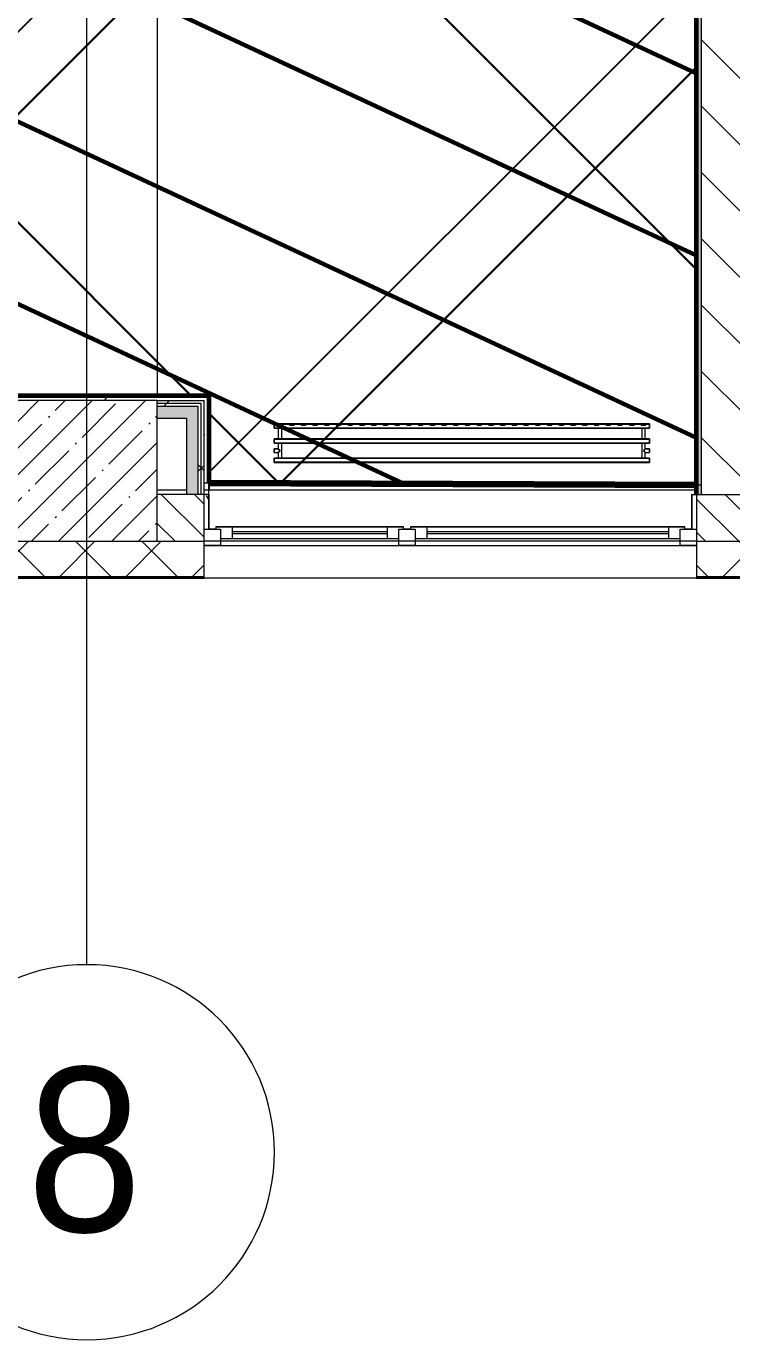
# Model space of a CAD drawing. Header units: millimetres. Extents: x -164500 to 426394, y -23753 to 102118.
# Drawn here: x 170724 to 173732, y -3507 to 2096 of the extents above; entities that cross this region are included whole.
import ezdxf

# ---------------------------------------------------------------- set-up
doc = ezdxf.new("R2010")
doc.units = ezdxf.units.MM
for name, color, linetype, lineweight in [('0) шлифовка', 5, 'Continuous', 60), ('1.4) Плинтус ПЛ-4', 6, 'Continuous', 60), ('5.3) Л-7 Линолеум 4 вып', 230, 'Continuous', 30), ('7.7) Плинтус', 222, 'Continuous', 90), ('A-FLOR', 7, 'Continuous', 9), ('A-GLAZ', 7, 'Continuous', 9), ('A-GLAZ-1', 7, 'Continuous', 5), ('A-WALL', 7, 'Continuous', 5), ('I-WALL', 7, 'Continuous', 5), ('S-COLS', 7, 'Continuous', 9), ('S-COLS-1', 7, 'Continuous', 5), ('Оси', 7, 'Continuous', 9), ('Оси-1', 7, 'Continuous', 20)]:
    doc.layers.add(name, color=color, linetype=linetype, lineweight=lineweight)
for name, color, linetype in [('2) защита вин плитк', 6, 'Continuous'), ('3.1) Наливной пол', 3, 'Continuous'), ('3.2.3) Нал-ой пол 4 вып', 3, 'Continuous')]:
    doc.layers.add(name, color=color, linetype=linetype)
for name, color, linetype, lineweight, true_color in [('A-WALL-1', 9, 'Continuous', 5, 0x808080), ('A-WALL-FNSH-1', 9, 'Continuous', 5, 0x808080), ('M-EQPM-1', 7, 'Continuous', 9, 0xb2b2b2)]:
    doc.layers.add(name, color=color, linetype=linetype, lineweight=lineweight, true_color=true_color)
doc.styles.add('Arial', font='arial.ttf', dxfattribs={"width": 0.9, "height": 700})
pattern_1 = [(0, (148772.123, -0.94), (243.84, 60.96), [20.117, -162.763, 20.117, -162.763, -975.36]), (0, (148772.123, -0.94), (243.84, 60.96), [-365.76, 20.117, -345.643, 20.117, -162.763, -426.72]), (0, (148772.123, -0.94), (243.84, 60.96), [-914.4, 20.117, -101.803, 20.117, -284.683]), (120, (148863.563, 29.54), (-174.71291, 180.69163), [20.117, -162.763, 20.117, -162.763, -975.36]), (120, (148863.563, 29.54), (-174.71291, 180.69163), [-365.76, 20.117, -345.643, 20.117, -162.763, -426.72]), (120, (148863.563, 29.54), (-174.71291, 180.69163), [-914.4, 20.117, -101.803, 20.117, -284.683]), (240, (148894.043, 151.46), (-69.12709, -241.65163), [20.117, -162.763, 20.117, -162.763, -975.36]), (240, (148894.043, 151.46), (-69.12709, -241.65163), [-365.76, 20.117, -345.643, 20.117, -162.763, -426.72]), (240, (148894.043, 151.46), (-69.12709, -241.65163), [-914.4, 20.117, -101.803, 20.117, -284.683])]
pattern_2 = [(45, (148772.12, -0.94), (-212.132, 212.132), []), (135, (148772.12, -0.94), (-212.132, -212.132), [])]
pattern_3 = [(45, (148903.1, 14959), (-1347.04, 1347.04), [])]

# ---------------------------------------------------------------- blocks, each defined once
blk = doc.blocks.new('radiator_prado_classic_z_tip_30_po exemplyaru - Classic Z Тип 30-500-V448-Объем проектирования 2 этажа')
at = {"layer": 'M-EQPM-1'}
for p, q in [((0, -64), (0, -82)), ((0, -64), (1600, -64)), ((1600, -64), (0, -64)), ((0, -82), (0, -64)), ((0, -82), (1600, -82)), ((18.5, -82), (0, -82)), ((17.5, -106.5), (0, -106.5)), ((17.5, -106.5), (0, -106.5)), ((0, -121.5), (0, -106.5)), ((0, -106.5), (0, -107.5)), ((0, -107.5), (0, -120.5)), ((0, -107.5), (0, -108.7)), ((0, -108.7), (0, -107.5)), ((0, -107.5), (0, -107.5)), ((0, -108.7), (0, -110.3)), ((0, -110.3), (0, -108.7)), ((0, -110.3), (0, -114)), ((0, -112.1), (0, -110.3)), ((0, -114), (0, -112.1)), ((17.5, -82), (17.5, -106.5)), ((17.5, -82), (17.5, -106.5)), ((17.5, -82), (18.5, -82)), ((18.5, -82), (17.5, -82)), ((17.5, -82), (18.5, -82)), ((23.1, -82), (17.5, -82)), ((18.5, -82), (32.2, -82)), ((32.2, -82), (18.5, -82)), ((18.5, -82), (32.2, -82)), ((26.9, -82), (23.1, -82)), ((28.8, -82), (26.9, -82)), ((30.3, -82), (28.8, -82)), ((32.2, -82), (30.3, -82)), ((32.2, -82), (32.5, -82)), ((32.5, -82), (32.2, -82)), ((32.2, -82), (32.5, -82)), ((32.5, -82), (32.2, -82)), ((1567.8, -82), (32.2, -82)), ((32.5, -146), (32.5, -82)), ((32.5, -146), (32.5, -82)), ((1567.5, -82), (1567.5, -146)), ((1567.5, -82), (1567.5, -146)), ((1567.5, -82), (1567.8, -82)), ((1567.8, -82), (1567.5, -82)), ((1567.5, -82), (1567.8, -82)), ((1567.8, -82), (1567.5, -82)), ((1567.8, -82), (1581.5, -82)), ((1582.5, -82), (1567.8, -82)), ((1567.8, -82), (1581.5, -82)), ((1581.5, -82), (1567.8, -82)), ((1581.5, -82), (1582.5, -82)), ((1581.5, -82), (1582.2, -82)), ((1582.2, -82), (1581.5, -82)), ((1600, -82), (1581.5, -82)), ((1582.2, -82), (1582.5, -82)), ((1582.5, -82), (1582.2, -82)), ((1582.5, -106.5), (1582.5, -82)), ((1582.5, -106.5), (1582.5, -82)), ((1600, -106.5), (1582.5, -106.5)), ((1600, -106.5), (1582.5, -106.5)), ((1600, -82), (1600, -64)), ((1600, -64), (1600, -82)), ((1600, -107.5), (1600, -106.5)), ((1600, -106.5), (1600, -121.5)), ((1600, -107.5), (1600, -106.5)), ((1600, -106.5), (1600, -107.5)), ((1600, -120.5), (1600, -107.5)), ((1600, -120.5), (1600, -107.5)), ((1600, -107.5), (1600, -108.7)), ((1600, -108.7), (1600, -110.3)), ((1600, -110.3), (1600, -112.1)), ((1600, -112.1), (1600, -114)), ((0, -114), (0, -117.8)), ((0, -115.9), (0, -114)), ((0, -117.8), (0, -115.9)), ((0, -117.8), (0, -119.3)), ((0, -120.5), (0, -117.8)), ((0, -119.3), (0, -120.5)), ((0, -120.5), (0, -121.5)), ((0, -120.5), (0, -120.5)), ((0, -121.5), (17.5, -121.5)), ((0, -121.5), (17.5, -121.5)), ((0, -146), (0, -164)), ((1600, -146), (0, -146)), ((0, -146), (18.5, -146)), ((0, -164), (0, -146)), ((0, -164), (1600, -164)), ((17.8, -164), (0, -164)), ((17.5, -121.5), (17.5, -146)), ((17.5, -121.5), (17.5, -146)), ((18.5, -146), (17.5, -146)), ((17.5, -146), (17.8, -146)), ((18.5, -146), (17.5, -146)), ((17.5, -146), (18.5, -146)), ((17.5, -164), (17.5, -210)), ((17.5, -164), (17.5, -210)), ((17.5, -164), (17.8, -164)), ((17.8, -164), (17.5, -164)), ((17.5, -164), (17.8, -164)), ((26.9, -164), (17.5, -164)), ((17.8, -146), (18.5, -146)), ((17.8, -164), (32.2, -164)), ((32.2, -164), (17.8, -164)), ((17.8, -164), (32.2, -164)), ((32.2, -146), (18.5, -146)), ((18.5, -146), (32.2, -146)), ((32.2, -146), (18.5, -146)), ((18.5, -146), (32.5, -146)), ((32.5, -164), (26.9, -164)), ((32.5, -146), (32.2, -146)), ((32.2, -146), (32.5, -146)), ((32.5, -146), (32.2, -146)), ((32.2, -146), (1567.8, -146)), ((32.2, -164), (32.5, -164)), ((32.5, -164), (32.2, -164)), ((32.2, -164), (32.5, -164)), ((1567.8, -164), (32.2, -164)), ((32.5, -210), (32.5, -164)), ((32.5, -210), (32.5, -164)), ((1567.8, -146), (1567.5, -146)), ((1567.5, -146), (1580.3, -146)), ((1567.8, -146), (1567.5, -146)), ((1567.5, -146), (1567.8, -146)), ((1567.5, -164), (1567.5, -210)), ((1567.5, -164), (1567.5, -210)), ((1567.5, -164), (1567.8, -164)), ((1567.8, -164), (1567.5, -164)), ((1567.5, -164), (1567.8, -164)), ((1567.8, -164), (1567.5, -164)), ((1581.5, -146), (1567.8, -146)), ((1581.5, -146), (1567.8, -146)), ((1567.8, -146), (1581.5, -146)), ((1567.8, -164), (1582.2, -164)), ((1582.2, -164), (1567.8, -164)), ((1567.8, -164), (1582.2, -164)), ((1582.2, -164), (1567.8, -164)), ((1580.3, -146), (1582.5, -146)), ((1582.5, -146), (1581.5, -146)), ((1582.5, -146), (1581.5, -146)), ((1581.5, -146), (1582.2, -146)), ((1581.5, -146), (1600, -146)), ((1582.2, -146), (1582.5, -146)), ((1582.2, -164), (1582.5, -164)), ((1582.5, -164), (1582.2, -164)), ((1582.2, -164), (1582.5, -164)), ((1582.5, -164), (1582.2, -164)), ((1600, -164), (1582.2, -164)), ((1582.5, -146), (1582.5, -121.5)), ((1582.5, -121.5), (1600, -121.5)), ((1582.5, -146), (1582.5, -121.5)), ((1582.5, -121.5), (1600, -121.5)), ((1582.5, -210), (1582.5, -164)), ((1582.5, -210), (1582.5, -164)), ((1600, -114), (1600, -115.9)), ((1600, -115.9), (1600, -117.8)), ((1600, -117.8), (1600, -119.3)), ((1600, -119.3), (1600, -120.5)), ((1600, -121.5), (1600, -120.5)), ((1600, -121.5), (1600, -120.5)), ((1600, -120.5), (1600, -121.5)), ((1600, -164), (1600, -146)), ((1600, -146), (1600, -164)), ((1600, -210), (0, -210)), ((0, -210), (0, -228)), ((0, -228), (0, -210)), ((0, -210), (17.8, -210)), ((17.5, -223), (12.5, -228)), ((17.5, -223), (12.5, -228)), ((17.8, -210), (17.5, -210)), ((17.5, -210), (17.8, -210)), ((28.8, -210), (17.5, -210)), ((17.5, -210), (17.8, -210)), ((17.5, -223), (32.5, -223)), ((32.5, -223), (17.5, -223)), ((32.2, -210), (17.8, -210)), ((17.8, -210), (18.5, -210)), ((17.8, -210), (32.2, -210)), ((18.5, -210), (19.7, -210)), ((19.7, -210), (21.2, -210)), ((21.2, -210), (23.1, -210)), ((23.1, -210), (25, -210)), ((25, -210), (26.9, -210)), ((26.9, -210), (32.2, -210)), ((32.5, -210), (28.8, -210)), ((32.5, -210), (32.2, -210)), ((32.2, -210), (32.5, -210)), ((32.2, -210), (32.5, -210)), ((32.2, -210), (1567.8, -210)), ((37.5, -228), (32.5, -223)), ((32.5, -223), (37.5, -228)), ((67.5, -223), (62.5, -228)), ((67.5, -223), (62.5, -228)), ((67.5, -223), (82.5, -223)), ((82.5, -223), (67.5, -223)), ((87.5, -228), (82.5, -223)), ((82.5, -223), (87.5, -228)), ((117.5, -223), (112.5, -228)), ((117.5, -223), (112.5, -228)), ((117.5, -223), (132.5, -223)), ((132.5, -223), (117.5, -223)), ((137.5, -228), (132.5, -223)), ((132.5, -223), (137.5, -228)), ((167.5, -223), (162.5, -228)), ((167.5, -223), (162.5, -228)), ((167.5, -223), (182.5, -223)), ((182.5, -223), (167.5, -223)), ((187.5, -228), (182.5, -223)), ((182.5, -223), (187.5, -228)), ((217.5, -223), (212.5, -228)), ((217.5, -223), (212.5, -228)), ((217.5, -223), (232.5, -223)), ((232.5, -223), (217.5, -223)), ((237.5, -228), (232.5, -223)), ((232.5, -223), (237.5, -228)), ((267.5, -223), (262.5, -228)), ((267.5, -223), (262.5, -228)), ((267.5, -223), (282.5, -223)), ((282.5, -223), (267.5, -223)), ((287.5, -228), (282.5, -223)), ((282.5, -223), (287.5, -228)), ((317.5, -223), (312.5, -228)), ((317.5, -223), (312.5, -228)), ((317.5, -223), (332.5, -223)), ((332.5, -223), (317.5, -223)), ((337.5, -228), (332.5, -223)), ((332.5, -223), (337.5, -228)), ((367.5, -223), (362.5, -228)), ((367.5, -223), (362.5, -228)), ((367.5, -223), (382.5, -223)), ((382.5, -223), (367.5, -223)), ((387.5, -228), (382.5, -223)), ((382.5, -223), (387.5, -228)), ((417.5, -223), (412.5, -228)), ((417.5, -223), (412.5, -228)), ((417.5, -223), (432.5, -223)), ((432.5, -223), (417.5, -223)), ((437.5, -228), (432.5, -223)), ((432.5, -223), (437.5, -228)), ((467.5, -223), (462.5, -228)), ((467.5, -223), (462.5, -228)), ((467.5, -223), (482.5, -223)), ((482.5, -223), (467.5, -223)), ((487.5, -228), (482.5, -223)), ((482.5, -223), (487.5, -228)), ((517.5, -223), (512.5, -228)), ((517.5, -223), (512.5, -228)), ((517.5, -223), (532.5, -223)), ((532.5, -223), (517.5, -223)), ((537.5, -228), (532.5, -223)), ((532.5, -223), (537.5, -228)), ((567.5, -223), (562.5, -228)), ((567.5, -223), (562.5, -228)), ((567.5, -223), (582.5, -223)), ((582.5, -223), (567.5, -223)), ((587.5, -228), (582.5, -223)), ((582.5, -223), (587.5, -228)), ((617.5, -223), (612.5, -228)), ((617.5, -223), (612.5, -228)), ((617.5, -223), (632.5, -223)), ((632.5, -223), (617.5, -223)), ((637.5, -228), (632.5, -223)), ((632.5, -223), (637.5, -228)), ((667.5, -223), (662.5, -228)), ((667.5, -223), (662.5, -228)), ((667.5, -223), (682.5, -223)), ((682.5, -223), (667.5, -223)), ((687.5, -228), (682.5, -223)), ((682.5, -223), (687.5, -228)), ((717.5, -223), (712.5, -228)), ((717.5, -223), (712.5, -228)), ((717.5, -223), (732.5, -223)), ((732.5, -223), (717.5, -223)), ((737.5, -228), (732.5, -223)), ((732.5, -223), (737.5, -228)), ((767.5, -223), (762.5, -228)), ((767.5, -223), (762.5, -228)), ((767.5, -223), (782.5, -223)), ((782.5, -223), (767.5, -223)), ((787.5, -228), (782.5, -223)), ((782.5, -223), (787.5, -228)), ((817.5, -223), (812.5, -228)), ((817.5, -223), (812.5, -228)), ((817.5, -223), (832.5, -223)), ((832.5, -223), (817.5, -223)), ((837.5, -228), (832.5, -223)), ((832.5, -223), (837.5, -228)), ((867.5, -223), (862.5, -228)), ((867.5, -223), (862.5, -228)), ((867.5, -223), (882.5, -223)), ((882.5, -223), (867.5, -223)), ((887.5, -228), (882.5, -223)), ((882.5, -223), (887.5, -228)), ((917.5, -223), (912.5, -228)), ((917.5, -223), (912.5, -228)), ((917.5, -223), (932.5, -223)), ((932.5, -223), (917.5, -223)), ((937.5, -228), (932.5, -223)), ((932.5, -223), (937.5, -228)), ((967.5, -223), (962.5, -228)), ((967.5, -223), (962.5, -228)), ((967.5, -223), (982.5, -223)), ((982.5, -223), (967.5, -223)), ((987.5, -228), (982.5, -223)), ((982.5, -223), (987.5, -228)), ((1017.5, -223), (1012.5, -228)), ((1017.5, -223), (1012.5, -228)), ((1017.5, -223), (1032.5, -223)), ((1032.5, -223), (1017.5, -223)), ((1037.5, -228), (1032.5, -223)), ((1032.5, -223), (1037.5, -228)), ((1067.5, -223), (1062.5, -228)), ((1067.5, -223), (1062.5, -228)), ((1067.5, -223), (1082.5, -223)), ((1082.5, -223), (1067.5, -223)), ((1087.5, -228), (1082.5, -223)), ((1082.5, -223), (1087.5, -228)), ((1117.5, -223), (1112.5, -228)), ((1117.5, -223), (1112.5, -228)), ((1117.5, -223), (1132.5, -223)), ((1132.5, -223), (1117.5, -223)), ((1137.5, -228), (1132.5, -223)), ((1132.5, -223), (1137.5, -228)), ((1167.5, -223), (1162.5, -228)), ((1167.5, -223), (1162.5, -228)), ((1167.5, -223), (1182.5, -223)), ((1182.5, -223), (1167.5, -223)), ((1187.5, -228), (1182.5, -223)), ((1182.5, -223), (1187.5, -228)), ((1217.5, -223), (1212.5, -228)), ((1217.5, -223), (1212.5, -228)), ((1217.5, -223), (1232.5, -223)), ((1232.5, -223), (1217.5, -223)), ((1237.5, -228), (1232.5, -223)), ((1232.5, -223), (1237.5, -228)), ((1267.5, -223), (1262.5, -228)), ((1267.5, -223), (1262.5, -228)), ((1267.5, -223), (1282.5, -223)), ((1282.5, -223), (1267.5, -223)), ((1287.5, -228), (1282.5, -223)), ((1282.5, -223), (1287.5, -228)), ((1317.5, -223), (1312.5, -228)), ((1317.5, -223), (1312.5, -228)), ((1317.5, -223), (1332.5, -223)), ((1332.5, -223), (1317.5, -223)), ((1337.5, -228), (1332.5, -223)), ((1332.5, -223), (1337.5, -228)), ((1367.5, -223), (1362.5, -228)), ((1367.5, -223), (1362.5, -228)), ((1367.5, -223), (1382.5, -223)), ((1382.5, -223), (1367.5, -223)), ((1387.5, -228), (1382.5, -223)), ((1382.5, -223), (1387.5, -228)), ((1417.5, -223), (1412.5, -228)), ((1417.5, -223), (1412.5, -228)), ((1417.5, -223), (1432.5, -223)), ((1432.5, -223), (1417.5, -223)), ((1437.5, -228), (1432.5, -223)), ((1432.5, -223), (1437.5, -228)), ((1467.5, -223), (1462.5, -228)), ((1467.5, -223), (1462.5, -228)), ((1467.5, -223), (1482.5, -223)), ((1482.5, -223), (1467.5, -223)), ((1487.5, -228), (1482.5, -223)), ((1482.5, -223), (1487.5, -228)), ((1517.5, -223), (1512.5, -228)), ((1517.5, -223), (1512.5, -228)), ((1517.5, -223), (1532.5, -223)), ((1532.5, -223), (1517.5, -223)), ((1537.5, -228), (1532.5, -223)), ((1532.5, -223), (1537.5, -228)), ((1567.5, -223), (1562.5, -228)), ((1567.5, -223), (1562.5, -228)), ((1569.7, -210), (1567.5, -210)), ((1567.5, -210), (1567.8, -210)), ((1567.8, -210), (1567.5, -210)), ((1567.5, -210), (1567.8, -210)), ((1567.5, -223), (1582.5, -223)), ((1582.5, -223), (1567.5, -223)), ((1567.8, -210), (1582.2, -210)), ((1582.2, -210), (1567.8, -210)), ((1567.8, -210), (1582.2, -210)), ((1573.1, -210), (1569.7, -210)), ((1575, -210), (1573.1, -210)), ((1576.9, -210), (1575, -210)), ((1580.3, -210), (1576.9, -210)), ((1582.5, -210), (1580.3, -210)), ((1582.2, -210), (1582.5, -210)), ((1582.5, -210), (1582.2, -210)), ((1582.2, -210), (1582.5, -210)), ((1582.2, -210), (1600, -210)), ((1587.5, -228), (1582.5, -223)), ((1582.5, -223), (1587.5, -228)), ((1600, -228), (1600, -210)), ((1600, -210), (1600, -228)), ((0, -228), (1600, -228)), ((12.5, -228), (0, -228)), ((37.5, -228), (12.5, -228)), ((37.5, -228), (12.5, -228)), ((12.5, -228), (37.5, -228)), ((62.5, -228), (37.5, -228)), ((87.5, -228), (62.5, -228)), ((87.5, -228), (62.5, -228)), ((62.5, -228), (87.5, -228)), ((112.5, -228), (87.5, -228)), ((137.5, -228), (112.5, -228)), ((137.5, -228), (112.5, -228)), ((112.5, -228), (137.5, -228)), ((162.5, -228), (137.5, -228)), ((187.5, -228), (162.5, -228)), ((187.5, -228), (162.5, -228)), ((162.5, -228), (187.5, -228)), ((212.5, -228), (187.5, -228)), ((237.5, -228), (212.5, -228)), ((237.5, -228), (212.5, -228)), ((212.5, -228), (237.5, -228)), ((262.5, -228), (237.5, -228)), ((287.5, -228), (262.5, -228)), ((287.5, -228), (262.5, -228)), ((262.5, -228), (287.5, -228)), ((312.5, -228), (287.5, -228)), ((337.5, -228), (312.5, -228)), ((337.5, -228), (312.5, -228)), ((312.5, -228), (337.5, -228)), ((362.5, -228), (337.5, -228)), ((387.5, -228), (362.5, -228)), ((387.5, -228), (362.5, -228)), ((362.5, -228), (387.5, -228)), ((412.5, -228), (387.5, -228)), ((437.5, -228), (412.5, -228)), ((437.5, -228), (412.5, -228)), ((412.5, -228), (437.5, -228)), ((462.5, -228), (437.5, -228)), ((487.5, -228), (462.5, -228)), ((487.5, -228), (462.5, -228)), ((462.5, -228), (487.5, -228)), ((512.5, -228), (487.5, -228)), ((537.5, -228), (512.5, -228)), ((537.5, -228), (512.5, -228)), ((512.5, -228), (537.5, -228)), ((562.5, -228), (537.5, -228)), ((587.5, -228), (562.5, -228)), ((587.5, -228), (562.5, -228)), ((562.5, -228), (587.5, -228)), ((612.5, -228), (587.5, -228)), ((637.5, -228), (612.5, -228)), ((637.5, -228), (612.5, -228)), ((612.5, -228), (637.5, -228)), ((662.5, -228), (637.5, -228)), ((687.5, -228), (662.5, -228)), ((687.5, -228), (662.5, -228)), ((662.5, -228), (687.5, -228)), ((712.5, -228), (687.5, -228)), ((737.5, -228), (712.5, -228)), ((737.5, -228), (712.5, -228)), ((712.5, -228), (737.5, -228)), ((762.5, -228), (737.5, -228)), ((787.5, -228), (762.5, -228)), ((787.5, -228), (762.5, -228)), ((762.5, -228), (787.5, -228)), ((812.5, -228), (787.5, -228)), ((837.5, -228), (812.5, -228)), ((837.5, -228), (812.5, -228)), ((812.5, -228), (837.5, -228)), ((862.5, -228), (837.5, -228)), ((887.5, -228), (862.5, -228)), ((887.5, -228), (862.5, -228)), ((862.5, -228), (887.5, -228)), ((912.5, -228), (887.5, -228)), ((937.5, -228), (912.5, -228)), ((937.5, -228), (912.5, -228)), ((912.5, -228), (937.5, -228)), ((962.5, -228), (937.5, -228)), ((987.5, -228), (962.5, -228)), ((987.5, -228), (962.5, -228)), ((962.5, -228), (987.5, -228)), ((1012.5, -228), (987.5, -228)), ((1037.5, -228), (1012.5, -228)), ((1037.5, -228), (1012.5, -228)), ((1012.5, -228), (1037.5, -228)), ((1062.5, -228), (1037.5, -228)), ((1087.5, -228), (1062.5, -228)), ((1087.5, -228), (1062.5, -228)), ((1062.5, -228), (1087.5, -228)), ((1112.5, -228), (1087.5, -228)), ((1137.5, -228), (1112.5, -228)), ((1137.5, -228), (1112.5, -228)), ((1112.5, -228), (1137.5, -228)), ((1162.5, -228), (1137.5, -228)), ((1187.5, -228), (1162.5, -228)), ((1187.5, -228), (1162.5, -228)), ((1162.5, -228), (1187.5, -228)), ((1212.5, -228), (1187.5, -228)), ((1237.5, -228), (1212.5, -228)), ((1237.5, -228), (1212.5, -228)), ((1212.5, -228), (1237.5, -228)), ((1262.5, -228), (1237.5, -228)), ((1287.5, -228), (1262.5, -228)), ((1287.5, -228), (1262.5, -228)), ((1262.5, -228), (1287.5, -228)), ((1312.5, -228), (1287.5, -228)), ((1337.5, -228), (1312.5, -228)), ((1337.5, -228), (1312.5, -228)), ((1312.5, -228), (1337.5, -228)), ((1362.5, -228), (1337.5, -228)), ((1387.5, -228), (1362.5, -228)), ((1387.5, -228), (1362.5, -228)), ((1362.5, -228), (1387.5, -228)), ((1412.5, -228), (1387.5, -228)), ((1437.5, -228), (1412.5, -228)), ((1437.5, -228), (1412.5, -228)), ((1412.5, -228), (1437.5, -228)), ((1462.5, -228), (1437.5, -228)), ((1487.5, -228), (1462.5, -228)), ((1487.5, -228), (1462.5, -228)), ((1462.5, -228), (1487.5, -228)), ((1512.5, -228), (1487.5, -228)), ((1537.5, -228), (1512.5, -228)), ((1537.5, -228), (1512.5, -228)), ((1512.5, -228), (1537.5, -228)), ((1562.5, -228), (1537.5, -228)), ((1587.5, -228), (1562.5, -228)), ((1587.5, -228), (1562.5, -228)), ((1562.5, -228), (1587.5, -228)), ((1600, -228), (1587.5, -228))]:
    blk.add_line(p, q, dxfattribs=at)
for points, knots in [([(18.5, -107.5), (18.4, -107.4), (18.3, -107.3), (18.1, -107.1), (17.9, -106.9), (17.8, -106.8), (17.7, -106.7), (17.5, -106.5), (17.5, -106.5), (17.5, -106.5)], [0.7142857, 0.7142857, 0.7142857, 0.7142857, 0.75, 0.7857143, 0.8214286, 0.8571429, 0.8928571, 0.9285714, 1, 1, 1, 1]), ([(17.5, -106.5), (17.5, -106.5), (17.5, -106.5), (17.7, -106.7), (17.8, -106.8), (17.9, -106.9), (18.1, -107.1), (18.3, -107.3), (18.4, -107.4), (18.5, -107.5)], [0, 0, 0, 0, 0.0714286, 0.1071429, 0.1428571, 0.1785714, 0.2142857, 0.25, 0.2857143, 0.2857143, 0.2857143, 0.2857143]), ([(17.5, -106.5), (17.5, -106.5), (17.5, -106.5), (17.7, -106.7), (17.8, -106.8), (17.9, -106.9), (18.1, -107.1), (18.3, -107.3), (18.4, -107.4), (18.5, -107.5)], [0, 0, 0, 0, 0.0714286, 0.1071429, 0.1428571, 0.1785714, 0.2142857, 0.25, 0.2857143, 0.2857143, 0.2857143, 0.2857143]), ([(25, -114), (24.5, -113.5), (23.6, -112.6), (22.4, -111.4), (21.6, -110.6), (21.1, -110.1), (20.8, -109.8), (20.5, -109.5), (20.2, -109.2), (19.8, -108.9), (19.6, -108.6), (19.3, -108.3), (19, -108), (18.7, -107.7), (18.5, -107.5), (18.3, -107.3), (18.1, -107.1), (17.9, -106.9), (17.8, -106.8), (17.7, -106.7), (17.5, -106.5), (17.5, -106.5), (17.5, -106.5)], [0, 0, 0, 0, 0.142857, 0.285714, 0.357143, 0.392857, 0.428571, 0.464286, 0.5, 0.535714, 0.571429, 0.607143, 0.642857, 0.678571, 0.714286, 0.75, 0.785714, 0.821429, 0.857143, 0.892857, 0.928571, 1, 1, 1, 1]), ([(22.1, -111.1), (21.9, -110.9), (21.6, -110.6), (21.1, -110.1), (20.8, -109.8), (20.5, -109.5), (20.2, -109.2), (19.9, -108.8), (19.7, -108.7), (19.6, -108.6)], [0.2857143, 0.2857143, 0.2857143, 0.2857143, 0.3571429, 0.3928571, 0.4285714, 0.4642857, 0.5, 0.5357143, 0.5714286, 0.5714286, 0.5714286, 0.5714286]), ([(19.6, -108.6), (19.7, -108.7), (19.9, -108.8), (20.3, -109.3), (20.7, -109.7), (21.1, -110.1), (21.6, -110.6), (21.9, -110.9), (22.1, -111.1)], [0.4285714, 0.4285714, 0.4285714, 0.4285714, 0.4642857, 0.5, 0.5714286, 0.6071429, 0.6428571, 0.7142857, 0.7142857, 0.7142857, 0.7142857]), ([(19.6, -108.6), (19.7, -108.7), (19.8, -108.9), (20.3, -109.3), (20.7, -109.7), (21.1, -110.1), (21.6, -110.6), (21.9, -110.9), (22.1, -111.1)], [0.4285714, 0.4285714, 0.4285714, 0.4285714, 0.4642857, 0.5, 0.5714286, 0.6071429, 0.6428571, 0.7142857, 0.7142857, 0.7142857, 0.7142857]), ([(1575, -114), (1575.5, -113.5), (1576.4, -112.6), (1577.6, -111.4), (1578.4, -110.6), (1578.9, -110.1), (1579.2, -109.8), (1579.5, -109.5), (1579.8, -109.2), (1580.1, -108.8), (1580.4, -108.6), (1580.7, -108.3), (1581, -108), (1581.3, -107.7), (1581.5, -107.5), (1581.7, -107.3), (1581.9, -107.1), (1582.1, -106.9), (1582.2, -106.8), (1582.3, -106.7), (1582.5, -106.5), (1582.5, -106.5), (1582.5, -106.5)], [0, 0, 0, 0, 0.142857, 0.285714, 0.357143, 0.392857, 0.428571, 0.464286, 0.5, 0.535714, 0.571429, 0.607143, 0.642857, 0.678571, 0.714286, 0.75, 0.785714, 0.821429, 0.857143, 0.892857, 0.928571, 1, 1, 1, 1]), ([(1580.4, -108.6), (1580.3, -108.7), (1580.1, -108.8), (1579.7, -109.3), (1579.3, -109.7), (1578.9, -110.1), (1578.4, -110.6), (1578.1, -110.9), (1577.9, -111.1)], [0.4285714, 0.4285714, 0.4285714, 0.4285714, 0.4642857, 0.5, 0.5714286, 0.6071429, 0.6428571, 0.7142857, 0.7142857, 0.7142857, 0.7142857]), ([(1577.9, -111.1), (1578.1, -110.9), (1578.4, -110.6), (1578.9, -110.1), (1579.2, -109.8), (1579.5, -109.5), (1579.8, -109.2), (1580.1, -108.8), (1580.3, -108.7), (1580.4, -108.6)], [0.2857143, 0.2857143, 0.2857143, 0.2857143, 0.3571429, 0.3928571, 0.4285714, 0.4642857, 0.5, 0.5357143, 0.5714286, 0.5714286, 0.5714286, 0.5714286]), ([(1579.2, -109.8), (1579.1, -109.9), (1578.9, -110.1), (1578.4, -110.6), (1578.1, -110.9), (1577.9, -111.1)], [0.5714286, 0.5714286, 0.5714286, 0.5714286, 0.6071429, 0.6428571, 0.7142857, 0.7142857, 0.7142857, 0.7142857]), ([(1580.4, -108.6), (1580.3, -108.7), (1580.1, -108.8), (1579.7, -109.3), (1579.4, -109.6), (1579.2, -109.8)], [0.4285714, 0.4285714, 0.4285714, 0.4285714, 0.4642857, 0.5, 0.5714286, 0.5714286, 0.5714286, 0.5714286]), ([(1582.5, -106.5), (1582.5, -106.5), (1582.5, -106.5), (1582.3, -106.7), (1582.2, -106.8), (1582.1, -106.9), (1581.9, -107.1), (1581.7, -107.3), (1581.6, -107.4), (1581.5, -107.5)], [0, 0, 0, 0, 0.0714286, 0.1071429, 0.1428571, 0.1785714, 0.2142857, 0.25, 0.2857143, 0.2857143, 0.2857143, 0.2857143]), ([(1582.5, -106.5), (1582.5, -106.5), (1582.5, -106.5), (1582.3, -106.7), (1582.2, -106.8), (1582.1, -106.9), (1581.9, -107.1), (1581.7, -107.3), (1581.6, -107.4), (1581.5, -107.5)], [0, 0, 0, 0, 0.0714286, 0.1071429, 0.1428571, 0.1785714, 0.2142857, 0.25, 0.2857143, 0.2857143, 0.2857143, 0.2857143]), ([(1581.5, -107.5), (1581.6, -107.4), (1581.7, -107.3), (1581.9, -107.1), (1582.1, -106.9), (1582.2, -106.8), (1582.3, -106.7), (1582.5, -106.5), (1582.5, -106.5), (1582.5, -106.5)], [0.7142857, 0.7142857, 0.7142857, 0.7142857, 0.75, 0.7857143, 0.8214286, 0.8571429, 0.8928571, 0.9285714, 1, 1, 1, 1]), ([(17.5, -121.5), (17.5, -121.5), (17.5, -121.5), (17.7, -121.3), (17.8, -121.2), (17.9, -121.1), (18.1, -120.9), (18.3, -120.7), (18.5, -120.5), (18.7, -120.3), (19, -120), (19.3, -119.7), (19.6, -119.4), (19.8, -119.1), (20.3, -118.7), (20.7, -118.3), (21.1, -117.9), (21.6, -117.4), (22.4, -116.6), (23.6, -115.4), (24.5, -114.5), (25, -114)], [0, 0, 0, 0, 0.071429, 0.107143, 0.142857, 0.178571, 0.214286, 0.25, 0.285714, 0.321429, 0.357143, 0.392857, 0.428571, 0.464286, 0.5, 0.571429, 0.607143, 0.642857, 0.714286, 0.857143, 1, 1, 1, 1]), ([(17.5, -121.5), (17.5, -121.5), (17.5, -121.5), (17.7, -121.3), (17.8, -121.2), (17.9, -121.1), (18.1, -120.9), (18.3, -120.7), (18.4, -120.6), (18.5, -120.5)], [0, 0, 0, 0, 0.0714286, 0.1071429, 0.1428571, 0.1785714, 0.2142857, 0.25, 0.2857143, 0.2857143, 0.2857143, 0.2857143]), ([(18.5, -120.5), (18.4, -120.6), (18.3, -120.7), (18.1, -120.9), (17.9, -121.1), (17.8, -121.2), (17.7, -121.3), (17.5, -121.5), (17.5, -121.5), (17.5, -121.5)], [0.7142857, 0.7142857, 0.7142857, 0.7142857, 0.75, 0.7857143, 0.8214286, 0.8571429, 0.8928571, 0.9285714, 1, 1, 1, 1]), ([(18.5, -120.5), (18.4, -120.6), (18.3, -120.7), (18.1, -120.9), (17.9, -121.1), (17.8, -121.2), (17.7, -121.3), (17.5, -121.5), (17.5, -121.5), (17.5, -121.5)], [0.7142857, 0.7142857, 0.7142857, 0.7142857, 0.75, 0.7857143, 0.8214286, 0.8571429, 0.8928571, 0.9285714, 1, 1, 1, 1]), ([(19.6, -119.4), (19.7, -119.3), (19.9, -119.2), (20.3, -118.7), (20.7, -118.3), (21.1, -117.9), (21.6, -117.4), (21.9, -117.1), (22.1, -116.9)], [0.4285714, 0.4285714, 0.4285714, 0.4285714, 0.4642857, 0.5, 0.5714286, 0.6071429, 0.6428571, 0.7142857, 0.7142857, 0.7142857, 0.7142857]), ([(22.1, -116.9), (21.9, -117.1), (21.6, -117.4), (21.1, -117.9), (20.8, -118.2), (20.5, -118.5), (20.2, -118.8), (19.9, -119.2), (19.7, -119.3), (19.6, -119.4)], [0.2857143, 0.2857143, 0.2857143, 0.2857143, 0.3571429, 0.3928571, 0.4285714, 0.4642857, 0.5, 0.5357143, 0.5714286, 0.5714286, 0.5714286, 0.5714286]), ([(22.1, -116.9), (21.9, -117.1), (21.6, -117.4), (21.1, -117.9), (20.8, -118.2), (20.5, -118.5), (20.2, -118.8), (19.8, -119.1), (19.7, -119.3), (19.6, -119.4)], [0.2857143, 0.2857143, 0.2857143, 0.2857143, 0.3571429, 0.3928571, 0.4285714, 0.4642857, 0.5, 0.5357143, 0.5714286, 0.5714286, 0.5714286, 0.5714286]), ([(1582.5, -121.5), (1582.5, -121.5), (1582.5, -121.5), (1582.3, -121.3), (1582.2, -121.2), (1582.1, -121.1), (1581.9, -120.9), (1581.7, -120.7), (1581.5, -120.5), (1581.3, -120.3), (1581, -120), (1580.7, -119.7), (1580.4, -119.4), (1580.1, -119.2), (1579.7, -118.7), (1579.3, -118.3), (1578.9, -117.9), (1578.4, -117.4), (1577.6, -116.6), (1576.4, -115.4), (1575.5, -114.5), (1575, -114)], [0, 0, 0, 0, 0.071429, 0.107143, 0.142857, 0.178571, 0.214286, 0.25, 0.285714, 0.321429, 0.357143, 0.392857, 0.428571, 0.464286, 0.5, 0.571429, 0.607143, 0.642857, 0.714286, 0.857143, 1, 1, 1, 1]), ([(1577.9, -116.9), (1578.1, -117.1), (1578.4, -117.4), (1578.9, -117.9), (1579.2, -118.2), (1579.5, -118.5), (1579.8, -118.8), (1580.1, -119.2), (1580.3, -119.3), (1580.4, -119.4)], [0.2857143, 0.2857143, 0.2857143, 0.2857143, 0.3571429, 0.3928571, 0.4285714, 0.4642857, 0.5, 0.5357143, 0.5714286, 0.5714286, 0.5714286, 0.5714286]), ([(1577.9, -116.9), (1578.1, -117.1), (1578.4, -117.4), (1578.9, -117.9), (1579.2, -118.2), (1579.5, -118.5), (1579.8, -118.8), (1580.1, -119.2), (1580.3, -119.3), (1580.4, -119.4)], [0.2857143, 0.2857143, 0.2857143, 0.2857143, 0.3571429, 0.3928571, 0.4285714, 0.4642857, 0.5, 0.5357143, 0.5714286, 0.5714286, 0.5714286, 0.5714286]), ([(1580.4, -119.4), (1580.3, -119.3), (1580.1, -119.2), (1579.7, -118.7), (1579.3, -118.3), (1578.9, -117.9), (1578.4, -117.4), (1578.1, -117.1), (1577.9, -116.9)], [0.4285714, 0.4285714, 0.4285714, 0.4285714, 0.4642857, 0.5, 0.5714286, 0.6071429, 0.6428571, 0.7142857, 0.7142857, 0.7142857, 0.7142857]), ([(1581.5, -120.5), (1581.6, -120.6), (1581.7, -120.7), (1581.9, -120.9), (1582.1, -121.1), (1582.2, -121.2), (1582.3, -121.3), (1582.5, -121.5), (1582.5, -121.5), (1582.5, -121.5)], [0.7142857, 0.7142857, 0.7142857, 0.7142857, 0.75, 0.7857143, 0.8214286, 0.8571429, 0.8928571, 0.9285714, 1, 1, 1, 1]), ([(1581.5, -120.5), (1581.6, -120.6), (1581.7, -120.7), (1581.9, -120.9), (1582.1, -121.1), (1582.2, -121.2), (1582.3, -121.3), (1582.5, -121.5), (1582.5, -121.5), (1582.5, -121.5)], [0.7142857, 0.7142857, 0.7142857, 0.7142857, 0.75, 0.7857143, 0.8214286, 0.8571429, 0.8928571, 0.9285714, 1, 1, 1, 1]), ([(1582.5, -121.5), (1582.5, -121.5), (1582.5, -121.5), (1582.3, -121.3), (1582.2, -121.2), (1582.1, -121.1), (1581.9, -120.9), (1581.7, -120.7), (1581.6, -120.6), (1581.5, -120.5)], [0, 0, 0, 0, 0.0714286, 0.1071429, 0.1428571, 0.1785714, 0.2142857, 0.25, 0.2857143, 0.2857143, 0.2857143, 0.2857143])]:
    blk.add_open_spline(points, degree=3, knots=knots, dxfattribs=at)
for points in [[(19.6, -108.6), (19.5, -108.5), (19.3, -108.3), (19, -108), (18.7, -107.7), (18.6, -107.6), (18.5, -107.5)], [(18.5, -107.5), (18.6, -107.6), (18.7, -107.7), (19, -108), (19.3, -108.3), (19.5, -108.5), (19.6, -108.6)], [(18.5, -107.5), (18.6, -107.6), (18.7, -107.7), (19, -108), (19.3, -108.3), (19.5, -108.5), (19.6, -108.6)], [(25, -114), (24.5, -113.5), (23.6, -112.6), (22.6, -111.6), (22.1, -111.1)], [(22.1, -111.1), (22.6, -111.6), (23.6, -112.6), (24.5, -113.5), (25, -114)], [(22.1, -111.1), (22.6, -111.6), (23.6, -112.6), (24.5, -113.5), (25, -114)], [(1577.9, -111.1), (1577.4, -111.6), (1576.4, -112.6), (1575.5, -113.5), (1575, -114)], [(1577.9, -111.1), (1577.4, -111.6), (1576.4, -112.6), (1575.5, -113.5), (1575, -114)], [(1576.4, -112.6), (1576.9, -112.1), (1577.4, -111.6), (1577.9, -111.1)], [(1581.5, -107.5), (1581.4, -107.6), (1581.3, -107.7), (1581, -108), (1580.7, -108.3), (1580.5, -108.5), (1580.4, -108.6)], [(1581.5, -107.5), (1581.4, -107.6), (1581.3, -107.7), (1581, -108), (1580.7, -108.3), (1580.5, -108.5), (1580.4, -108.6)], [(1580.4, -108.6), (1580.5, -108.5), (1580.7, -108.3), (1581, -108), (1581.3, -107.7), (1581.4, -107.6), (1581.5, -107.5)], [(18.5, -120.5), (18.6, -120.4), (18.7, -120.3), (19, -120), (19.3, -119.7), (19.5, -119.5), (19.6, -119.4)], [(19.6, -119.4), (19.5, -119.5), (19.3, -119.7), (19, -120), (18.7, -120.3), (18.6, -120.4), (18.5, -120.5)], [(19.6, -119.4), (19.5, -119.5), (19.3, -119.7), (19, -120), (18.7, -120.3), (18.6, -120.4), (18.5, -120.5)], [(22.1, -116.9), (22.6, -116.4), (23.6, -115.4), (24.5, -114.5), (25, -114)], [(25, -114), (24.5, -114.5), (23.6, -115.4), (22.6, -116.4), (22.1, -116.9)], [(25, -114), (24.5, -114.5), (23.6, -115.4), (22.6, -116.4), (22.1, -116.9)], [(1575, -114), (1575.5, -113.5), (1576, -113), (1576.4, -112.6)], [(1575, -114), (1575.5, -114.5), (1576.4, -115.4), (1577.4, -116.4), (1577.9, -116.9)], [(1575, -114), (1575.5, -114.5), (1576.4, -115.4), (1577.4, -116.4), (1577.9, -116.9)], [(1576.4, -115.4), (1576, -115), (1575.5, -114.5), (1575, -114)], [(1577.9, -116.9), (1577.4, -116.4), (1576.9, -115.9), (1576.4, -115.4)], [(1580.4, -119.4), (1580.5, -119.5), (1580.7, -119.7), (1581, -120), (1581.3, -120.3), (1581.4, -120.4), (1581.5, -120.5)], [(1580.4, -119.4), (1580.5, -119.5), (1580.7, -119.7), (1581, -120), (1581.3, -120.3), (1581.4, -120.4), (1581.5, -120.5)], [(1581.5, -120.5), (1581.4, -120.4), (1581.3, -120.3), (1581, -120), (1580.7, -119.7), (1580.5, -119.5), (1580.4, -119.4)]]:
    blk.add_open_spline(points, degree=3, dxfattribs=at)
blk = doc.blocks.new('120_Окно_СКБ_2Ст - 120_Окно_СКБ_2Ст 2100х2400 _мал створка справа_-22446225-Объем проектирования 2 этажа')
at = {"layer": 'A-GLAZ'}
for p, q in [((-1050, -127), (-1050, -57)), ((-1050, -57), (-980, -57)), ((-980, -57), (-980, -127)), ((150, -87), (-980, -87)), ((-980, -87), (-980, -127)), ((-930, -137), (-930, -87)), ((100, -137), (100, -87)), ((150, -127), (150, -57)), ((150, -57), (220, -57)), ((150, -127), (150, -87)), ((220, -57), (220, -127)), ((980, -87), (220, -87)), ((220, -87), (220, -127)), ((270, -137), (270, -87)), ((930, -137), (930, -87)), ((980, -127), (980, -57)), ((980, -57), (1050, -57)), ((980, -127), (980, -87)), ((1050, -57), (1050, -127)), ((-980, -127), (-1050, -127)), ((-980, -127), (-1000, -127)), ((-1000, -127), (-1000, -137)), ((-1000, -137), (170, -137)), ((170, -137), (-1000, -137)), ((220, -127), (150, -127)), ((170, -127), (150, -127)), ((170, -137), (170, -127)), ((220, -127), (200, -127)), ((200, -127), (200, -137)), ((200, -137), (1000, -137)), ((1000, -137), (200, -137)), ((1050, -127), (980, -127)), ((1000, -127), (980, -127)), ((1000, -137), (1000, -127))]:
    blk.add_line(p, q, dxfattribs=at)
at = {"layer": 'A-GLAZ-1'}
for p, q in [((1050, -57), (-1050, -57)), ((-930, -107), (100, -107)), ((270, -107), (930, -107)), ((-1030, -127), (-1000, -127)), ((100, -117), (-930, -117)), ((170, -127), (200, -127)), ((930, -117), (270, -117)), ((1000, -127), (1030, -127))]:
    blk.add_line(p, q, dxfattribs=at)
blk = doc.blocks.new('BSC_Колонна _Прямоугольная - 600х600-V409-Объем проектирования 2 этажа')
at = {"layer": 'S-COLS-1'}
h = blk.add_hatch(dxfattribs=at)
h.set_pattern_fill('FP_156', color=256, style=0, pattern_type=2)
h.set_pattern_definition([(45, (-22210, -200), (-114.0493, 114.0493), []), (45, (-22095.95, -200), (-114.0493, 114.0493), [201.613, -40.323, 6.706, -33.617])])
h.paths.add_polyline_path([(300, -300), (300, 300), (-300, 300), (-300, -300)])
for p, q in [((300, 300), (-300, 300)), ((-300, 300), (-300, -300)), ((300, -300), (300, 300)), ((-300, -300), (300, -300))]:
    blk.add_line(p, q, dxfattribs=at)
blk = doc.blocks.new('Ось сетки - D8-29747960-Объем проектирования 2 этажа')
at = {"layer": 'Оси-1'}
for start, end in [(360, 180), (180, 360)]:
    blk.add_arc((0, 0), 4, start, end, dxfattribs=at)

msp = doc.modelspace()

# ---------------------------------------------------------------- hatches: boundary and pattern name
at = {"layer": '0) шлифовка', "true_color": 0x2776bb}
h = msp.add_hatch(dxfattribs=at)
h.set_pattern_fill('ANSI31', color=152, scale=222, angle=110)
h.set_pattern_definition([(155, (148903.1, 14959), (-297.882, -638.811), [])])
h.paths.add_polyline_path([(164824.123, 7672), (163772.033, 7672), (163772.033, 7679), (161553.123, 7679), (161553.123, 7300), (161553.123, 7279), (161403.123, 7279), (161403.123, 521), (161553.123, 521), (161553.123, 141), (161782.123, 141), (164861.123, 141), (164861.123, 521), (166053.123, 521), (166053.123, 141), (166932.123, 141), (170661.123, 141), (170661.123, 520.5), (170661.123, 521), (171503.123, 521), (171503.123, 141), (173581.123, 141), (173581.123, 150), (173581.123, 7679), (173142.123, 7679), (171702.123, 7680), (171702.123, 7679), (171303.123, 7679), (171303.123, 7049), (169631.123, 7049), (169631.123, 7659), (166053.123, 7659), (166053.123, 7049), (164824.123, 7049)])
at = {"layer": '2) защита вин плитк'}
h = msp.add_hatch(dxfattribs=at)
h.set_pattern_fill('ANSI31', color=256, scale=600)
h.set_pattern_definition(pattern_3)
h.paths.add_polyline_path([(164824.123, 7672), (163772.033, 7672), (163772.033, 7679), (161553.123, 7679), (161553.123, 7300), (161553.123, 7279), (161403.123, 7279), (161403.123, 521), (161553.123, 521), (161553.123, 141), (161782.123, 141), (164861.123, 141), (164861.123, 521), (166053.123, 521), (166053.123, 141), (166932.123, 141), (170661.123, 141), (170661.123, 520.5), (170661.123, 521), (171503.123, 521), (171503.123, 141), (173581.123, 141), (173581.123, 150), (173581.123, 7679), (173142.123, 7679), (171702.123, 7680), (171702.123, 7679), (171303.123, 7679), (171303.123, 7049), (169631.123, 7049), (169631.123, 7659), (166053.123, 7659), (166053.123, 7049), (164824.123, 7049)])
at = {"layer": '3.1) Наливной пол'}
h = msp.add_hatch(dxfattribs=at)
h.set_pattern_fill('ANSI31', color=256, scale=600)
h.set_pattern_definition([(45, (148903.1, 28781), (-1347.04, 1347.04), [])])
h.paths.add_polyline_path([(164824.123, 7670.008), (163772.033, 7670.008), (163772.033, 7677.008), (161553.123, 7677.008), (161553.123, 7298.008), (161553.123, 7277.008), (161403.123, 7277.008), (161403.123, 519.008), (161553.123, 519.008), (161553.123, 139.008), (161782.123, 139.008), (164861.123, 139.008), (164861.123, 519.008), (166053.123, 519.008), (166053.123, 139.008), (166932.123, 139.008), (170661.123, 139.008), (170661.123, 518.508), (170661.123, 519.008), (171503.123, 519.008), (171503.123, 139.008), (173581.123, 139.008), (173581.123, 148.008), (173581.123, 7677.008), (173142.123, 7677.008), (171702.123, 7678.008), (171702.123, 7677.008), (171303.123, 7677.008), (171303.123, 7047.008), (169631.123, 7047.008), (169631.123, 7657.008), (166053.123, 7657.008), (166053.123, 7047.008), (164824.123, 7047.008)])
at = {"layer": '3.2.3) Нал-ой пол 4 вып'}
h = msp.add_hatch(dxfattribs=at)
h.set_pattern_fill('ANSI31', color=256, scale=600)
h.set_pattern_definition(pattern_3)
h.paths.add_polyline_path([(164824.123, 7672), (163772.033, 7672), (163772.033, 7679), (161553.123, 7679), (161553.123, 7300), (161553.123, 7279), (161403.123, 7279), (161403.123, 521), (161553.123, 521), (161553.123, 141), (161782.123, 141), (164861.123, 141), (164861.123, 521), (166053.123, 521), (166053.123, 141), (166932.123, 141), (170661.123, 141), (170661.123, 520.5), (170661.123, 521), (171503.123, 521), (171503.123, 141), (173581.123, 141), (173581.123, 150), (173581.123, 7679), (173142.123, 7679), (171702.123, 7680), (171702.123, 7679), (171303.123, 7679), (171303.123, 7049), (169631.123, 7049), (169631.123, 7659), (166053.123, 7659), (166053.123, 7049), (164824.123, 7049)])
at = {"layer": '5.3) Л-7 Линолеум 4 вып'}
h = msp.add_hatch(dxfattribs=at)
h.set_pattern_fill('ANSI37', color=256, scale=600)
h.set_pattern_definition([(45, (148903.1, 14959), (-1347.04, 1347.04), []), (135, (148903.1, 14959), (-1347.04, -1347.04), [])])
h.paths.add_polyline_path([(164824.123, 7672), (163772.033, 7672), (163772.033, 7679), (161553.123, 7679), (161553.123, 7300), (161553.123, 7279), (161403.123, 7279), (161403.123, 521), (161553.123, 521), (161553.123, 141), (161782.123, 141), (164861.123, 141), (164861.123, 521), (166053.123, 521), (166053.123, 141), (166932.123, 141), (170661.123, 141), (170661.123, 520.5), (170661.123, 521), (171503.123, 521), (171503.123, 141), (173581.123, 141), (173581.123, 150), (173581.123, 7679), (173142.123, 7679), (171702.123, 7680), (171702.123, 7679), (171303.123, 7679), (171303.123, 7049), (169631.123, 7049), (169631.123, 7659), (166053.123, 7659), (166053.123, 7049), (164824.123, 7049)])
at = {"layer": 'A-WALL'}
h = msp.add_hatch(dxfattribs=at)
h.set_pattern_fill('FP_2', color=256, style=0, pattern_type=2)
h.set_pattern_definition([(135, (148772.12, -0.94), (-70.71068, -70.71068), [])])
h.paths.add_polyline_path([(173582.123, -100.941), (174332.123, -100.941), (174332.123, 99.059), (173582.123, 99.059), (173582.123, 38.856)])
h.paths.add_polyline_path([(171288.97, -100.941), (171482.123, -100.941), (171482.123, 99.059), (171282.123, 99.059), (171282.123, -100.941)])
h = msp.add_hatch(dxfattribs=at)
h.set_pattern_fill('FP_24', color=256, style=0, pattern_type=2)
h.set_pattern_definition([(45, (148772.12, -0.94), (-141.42136, 141.42136), []), (135, (148772.12, -0.94), (-141.42136, -141.42136), [])])
h.paths.add_polyline_path([(224252.123, -250.941), (224472.123, -250.941), (224472.123, -100.941), (220332.123, -100.941), (220332.123, -250.941), (224048.58, -250.941)])
h.paths.add_polyline_path([(216098.502, -250.941), (219432.123, -250.941), (219432.123, -100.941), (215832.123, -100.941), (215832.123, -250.941)])
h.paths.add_polyline_path([(214182.123, -250.941), (214932.123, -250.941), (214932.123, -100.941), (213932.123, -100.941), (213932.123, -250.941)])
h.paths.add_polyline_path([(210182.123, -250.941), (210832.123, -250.941), (210832.123, -100.941), (209682.123, -100.941), (209682.123, -250.941)])
h.paths.add_polyline_path([(207582.123, -250.941), (207582.123, -100.941), (206832.123, -100.941), (206832.123, -250.941), (207425.689, -250.941)])
h.paths.add_polyline_path([(205182.123, -250.941), (205932.123, -250.941), (205932.123, -100.941), (205182.123, -100.941), (205182.123, -118.941)])
h.paths.add_polyline_path([(200682.123, -250.941), (202082.123, -250.941), (202082.123, -100.941), (200682.123, -100.941)])
h.paths.add_polyline_path([(196584.673, -250.941), (197582.123, -250.941), (197582.123, -100.941), (196182.123, -100.941), (196182.123, -250.941)])
h.paths.add_polyline_path([(191682.123, -250.941), (192808.457, -250.941), (192808.457, -100.941), (191432.123, -100.941), (191432.123, -250.941), (191525.533, -250.941)])
h.paths.add_polyline_path([(194082.123, -250.941), (194082.123, -100.941), (193708.457, -100.941), (193708.457, -250.941)])
h.paths.add_polyline_path([(187262.123, -250.941), (188332.123, -250.941), (188332.123, -100.941), (186762.123, -100.941), (186762.123, -250.941), (187189.127, -250.941)])
h.paths.add_polyline_path([(181782.123, -250.941), (182642.123, -250.941), (182642.123, -100.941), (181782.123, -100.941), (181782.123, -118.941)])
h.paths.add_polyline_path([(183575.455, -250.941), (184662.123, -250.941), (184662.123, -100.941), (183542.123, -100.941), (183542.123, -250.941)])
h.paths.add_polyline_path([(178516.314, -250.941), (179682.123, -250.941), (179682.123, -100.941), (177981.867, -100.941), (177981.867, -250.941)])
h.paths.add_polyline_path([(171288.97, -250.941), (171482.123, -250.941), (171482.123, -100.941), (170382.123, -100.941), (170382.123, -250.941), (171282.123, -250.941)])
h.paths.add_polyline_path([(174902.642, -250.941), (175181.867, -250.941), (175181.867, -100.941), (173582.123, -100.941), (173582.123, -250.941), (174332.123, -250.941)])
h.paths.add_polyline_path([(165432.123, -250.941), (166032.123, -250.941), (166032.123, -100.941), (164882.123, -100.941), (164882.123, -250.941)])
h.paths.add_polyline_path([(167582.123, -250.941), (167582.123, -100.941), (166932.123, -100.941), (166932.123, -250.941), (166952.564, -250.941)])
h.paths.add_polyline_path([(160932.123, -250.941), (161782.123, -250.941), (161782.123, -100.941), (160432.123, -100.941), (160432.123, -250.941), (160447.955, -250.941)])
h.paths.add_polyline_path([(155388.814, -250.941), (157332.123, -250.941), (157332.123, -100.941), (153402.123, -100.941), (153402.123, -250.941), (154666.08, -250.941)])
h.paths.add_polyline_path([(148662.123, -250.941), (152502.123, -250.941), (152502.123, -100.941), (148512.123, -100.941), (148512.123, -250.941)])
at = {"layer": 'I-WALL'}
h = msp.add_hatch(dxfattribs=at)
h.set_pattern_fill('FP_191', color=256, style=0, pattern_type=2)
h.set_pattern_definition(pattern_1)
h.paths.add_polyline_path([(173600.971, 99.059), (173602.123, 99.059), (173602.123, 7699.059), (173582.123, 7699.059), (173582.123, 99.059)])
h = msp.add_hatch(dxfattribs=at)
h.set_pattern_fill('FP_23', color=256, style=0, pattern_type=2)
h.set_pattern_definition([(135, (148772.12, -0.94), (-141.4214, -141.4214), [])])
h.paths.add_polyline_path([(173802.123, 99.059), (173802.123, 7699.059), (173602.123, 7699.059), (173602.123, 99.059)])
h = msp.add_hatch(dxfattribs=at)
h.set_pattern_fill('FP_191', color=256, style=0, pattern_type=2)
h.set_pattern_definition(pattern_1)
h.paths.add_polyline_path([(171282.123, 499.059), (171482.123, 499.059), (171482.123, 519.059), (170662.123, 519.059), (170662.123, 499.059), (170682.123, 499.059)])
h = msp.add_hatch(dxfattribs=at)
h.set_pattern_fill('FP_191', color=256, style=0, pattern_type=2)
h.set_pattern_definition(pattern_1)
h.paths.add_polyline_path([(171502.123, 149.059), (171501.454, 519.059), (171482.123, 519.059), (171482.123, 149.059)])
h = msp.add_hatch(dxfattribs=at)
h.set_pattern_fill('FP_192', color=256, style=0, pattern_type=2)
h.set_pattern_definition(pattern_2)
h.paths.add_polyline_path([(171407.123, 486.559), (171469.623, 486.559), (171469.623, 499.059), (171282.123, 499.059), (171282.123, 486.559), (171302.623, 486.559)])
h = msp.add_hatch(dxfattribs=at)
h.set_pattern_fill('FP_192', color=256, style=0, pattern_type=2)
h.set_pattern_definition(pattern_2)
h.paths.add_polyline_path([(171282.123, 474.059), (171457.123, 474.059), (171456.707, 486.559), (171282.123, 486.559)])
for points in [[(171407.123, 424.059), (171407.123, 474.059), (171282.123, 474.059), (171282.123, 424.059), (171288.97, 424.059)], [(171457.123, 99.059), (171457.123, 474.059), (171407.123, 474.059), (171407.123, 99.059)]]:
    msp.add_hatch(color=256, dxfattribs=at).paths.add_polyline_path(points)
h = msp.add_hatch(dxfattribs=at)
h.set_pattern_fill('FP_192', color=256, style=0, pattern_type=2)
h.set_pattern_definition(pattern_2)
h.paths.add_polyline_path([(171469.623, 99.059), (171469.623, 486.559), (171457.123, 486.559), (171457.123, 99.059)])
h = msp.add_hatch(dxfattribs=at)
h.set_pattern_fill('FP_192', color=256, style=0, pattern_type=2)
h.set_pattern_definition(pattern_2)
h.paths.add_polyline_path([(171482.123, 99.059), (171482.123, 499.059), (171469.623, 499.059), (171469.623, 99.059)])
h = msp.add_hatch(dxfattribs=at)
h.set_pattern_fill('FP_191', color=256, style=0, pattern_type=2)
h.set_pattern_definition(pattern_1)
h.paths.add_polyline_path([(171482.123, -48.941), (171502.123, -48.941), (171502.123, 99.059), (171482.123, 99.059), (171482.123, 61.164)])

# ---------------------------------------------------------------- linework, layer by layer
at = {"layer": '1.4) Плинтус ПЛ-4'}
for p, q in [((173582.123, 99.059), (173582.123, 7679.059)), ((171503.123, 520.059), (170662.123, 520.059)), ((171503.123, 149.059), (171503.123, 520.059))]:
    msp.add_line(p, q, dxfattribs=at)
at = {"layer": '7.7) Плинтус'}
msp.add_lwpolyline([(171503.123, 149.059), (173581.123, 140.059)], dxfattribs=at)
at = {"layer": 'A-FLOR'}
for p, q in [((171282.123, 7050), (171282.123, 520)), ((171282.123, 7049.059), (171282.123, 519.059))]:
    msp.add_line(p, q, dxfattribs=at)
at = {"layer": 'A-WALL'}
for p, q in [((171469.623, 486.559), (171282.123, 486.559)), ((171457.123, 474.059), (171282.123, 474.059)), ((171457.123, 99.059), (171457.123, 474.059)), ((171469.623, 99.059), (171469.623, 486.559)), ((173562.123, 99.059), (174332.123, 99.059)), ((171282.123, -100.941), (171482.123, -100.941)), ((173582.123, -100.941), (174332.123, -100.941)), ((170382.123, -250.941), (171482.123, -250.941)), ((170382.123, -253.941), (171482.123, -253.941)), ((173582.123, -258.941), (171482.123, -258.941)), ((173582.123, -250.941), (175181.867, -250.941)), ((173582.123, -253.941), (175181.867, -253.941))]:
    msp.add_line(p, q, dxfattribs=at)
at = {"layer": 'A-WALL-1'}
for p, q in [((173602.123, 7699.059), (173602.123, 99.059)), ((171502.123, 149.059), (171502.123, 519.059)), ((171282.123, 499.059), (171482.123, 499.059)), ((171482.123, -250.941), (171482.123, 499.059)), ((171282.123, 424.059), (171407.123, 424.059)), ((171407.123, 424.059), (171407.123, 99.059)), ((171482.123, 149.059), (171502.123, 149.059)), ((173582.123, 139.059), (173582.123, -250.941)), ((173602.123, 139.059), (173582.123, 139.059)), ((171502.123, 99.059), (171282.123, 99.059)), ((171502.123, -48.941), (171502.123, 99.059)), ((173562.123, 99.059), (173562.123, -48.941)), ((171482.123, -48.941), (171502.123, -48.941)), ((173562.123, -48.941), (173582.123, -48.941))]:
    msp.add_line(p, q, dxfattribs=at)
at = {"layer": 'A-WALL-FNSH-1'}
for p, q in [((173581.123, 7678.059), (173581.123, 149.059)), ((170661.123, 519.059), (171502.123, 519.059)), ((171502.123, 149.059), (171503.123, 149.059)), ((171503.123, 99.059), (171502.123, 99.059)), ((171503.123, -48.941), (171503.123, 99.059)), ((173562.123, 99.059), (173561.123, 99.059)), ((173561.123, 99.059), (173561.123, -48.941)), ((171502.123, -48.941), (171503.123, -48.941)), ((173561.123, -48.941), (173562.123, -48.941)), ((170382.123, -258.941), (171482.123, -258.941)), ((171482.123, -258.941), (171482.123, -250.941)), ((173582.123, -250.941), (173582.123, -258.941)), ((173582.123, -258.941), (175181.867, -258.941))]:
    msp.add_line(p, q, dxfattribs=at)
at = {"layer": 'I-WALL'}
for p, q in [((171282.123, 119.059), (171407.123, 119.059)), ((171482.123, 119.059), (173582.123, 119.059)), ((171502.123, 99.059), (171502.123, 149.059)), ((173582.123, 139.059), (171502.123, 139.059)), ((171503.123, 149.059), (171503.123, 140.059)), ((171503.123, 140.059), (173581.123, 140.059)), ((171503.123, 139.059), (171503.123, 119.059)), ((173582.123, 149.059), (173581.123, 149.059)), ((173581.123, 140.059), (173581.123, 149.059)), ((173582.123, -100.941), (171482.123, -100.941))]:
    msp.add_line(p, q, dxfattribs=at)
at = {"layer": 'Оси'}
msp.add_lwpolyline([(170982.123, -1907.2), (170982.123, 3092.8), (170982.123, 22397.13), (170982.123, 27397.13)], dxfattribs=at)

# ---------------------------------------------------------------- block references
at = {"layer": 'A-GLAZ', "color": 3, "rotation": 180}
msp.add_blockref('120_Окно_СКБ_2Ст - 120_Окно_СКБ_2Ст 2100х2400 _мал створка справа_-22446225-Объем проектирования 2 этажа', (172532.123, -175.941), dxfattribs=at)
at = {"layer": 'M-EQPM-1', "rotation": 180}
for p in [(173380.908, 172), (173380.908, 171.059)]:
    msp.add_blockref('radiator_prado_classic_z_tip_30_po exemplyaru - Classic Z Тип 30-500-V448-Объем проектирования 2 этажа', p, dxfattribs=at)
at = {"layer": 'S-COLS'}
msp.add_blockref('BSC_Колонна _Прямоугольная - 600х600-V409-Объем проектирования 2 этажа', (170982.123, 199.059), dxfattribs=at)
at = {"layer": 'Оси-1', "xscale": 199.9999999999999, "yscale": 199.9999999999999, "zscale": 199.9999999999999}
msp.add_blockref('Ось сетки - D8-29747960-Объем проектирования 2 этажа', (170982.123, -2707.2), dxfattribs=at)

# ---------------------------------------------------------------- texts
at = {"layer": 'Оси', "insert": (170727.091, -2345.907), "char_height": 700, "width": 606.07575, "attachment_point": 1, "style": 'Arial'}
msp.add_mtext('\\fArial|b0|i0|c204|p34|;\\W.9;8', dxfattribs=at)

doc.saveas('drawing.dxf')
